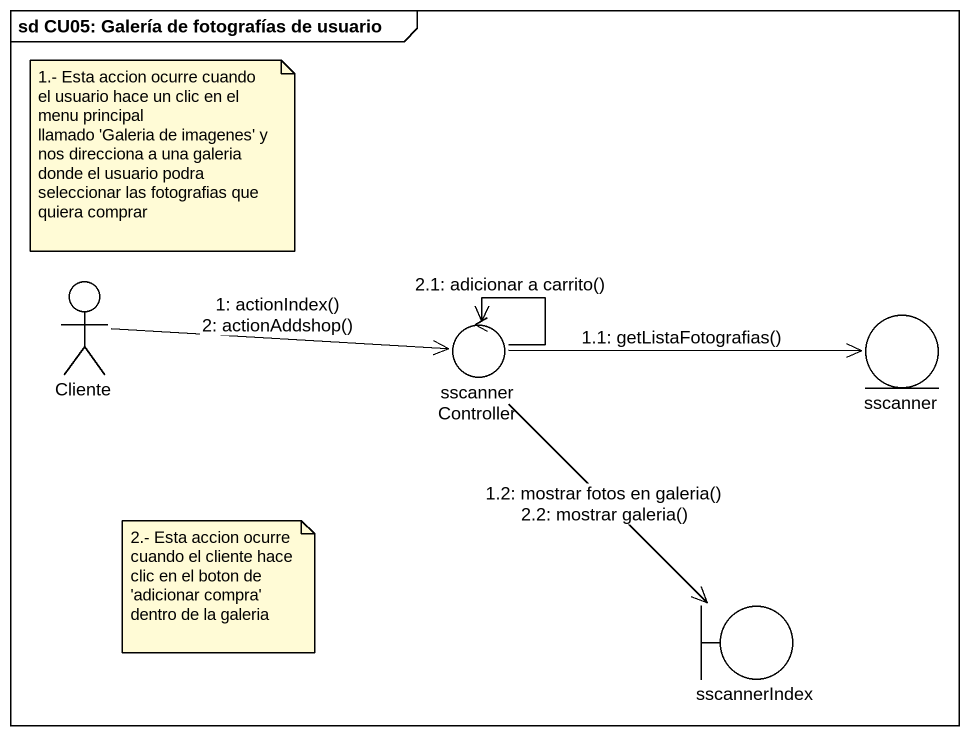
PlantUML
@startuml
mainframe sd CU05: Galería de fotografías de usuario
actor Cliente
control sscannerController
entity sscanner
boundary sscannerIndex
Cliente -right-> sscannerController : 1: actionIndex()\n2: actionAddshop()
sscannerController -right-> sscanner : 1.1: getListaFotografias()
sscannerController --> sscannerIndex : 1.2: mostrar fotos en galeria()\n2.2: mostrar galeria()
sscannerController --> sscannerController : 2.1: adicionar a carrito()
note as N1
  1.- Esta accion ocurre cuando el usuario hace un clic en el menu principal
  llamado 'Galeria de imagenes' y nos direcciona a una galeria donde el usuario podra seleccionar las fotografias que quiera comprar
end note
note as N2
  2.- Esta accion ocurre cuando el cliente hace clic en el boton de 'adicionar compra' dentro de la galeria
end note
@enduml
